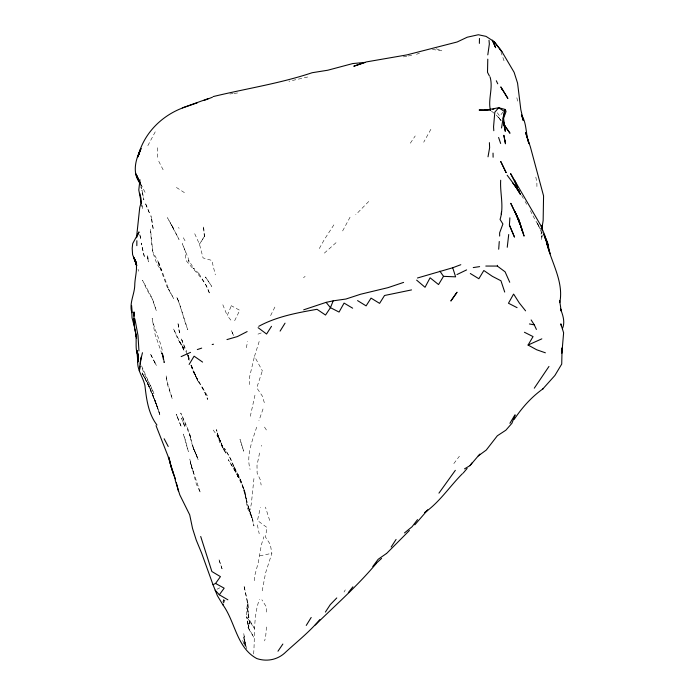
<?xml version="1.0" encoding="UTF-8"?>
<svg xmlns="http://www.w3.org/2000/svg" width="695" height="695" viewBox="0 0 695 695"><rect width="100%" height="100%" fill="white"/><g stroke="black" fill="none" stroke-linecap="round" stroke-linejoin="round"><path stroke-width="0.52" stroke-dasharray="3.48 2.61" d="M541.961 229.88L541.952 237.23L542.065 232.156M157.47 157.305L157.652 147.401M266.42 612.06L266.524 607.152L261.876 599.794M253.632 653.986C255.056 635.76 253.084 616.943 259.4 599.351M266.463 626.977L265.681 636.498L264.639 640.92M541.318 239.549L541.283 232.182M253.944 478.542L251.355 503.719L250.018 510.008M541.014 234.215L541.344 232.113M223.972 599.603L223.208 604.259L224.928 600.245L223.703 602.982M254.961 395.186L250.304 416.305M254.544 580.69L254.544 576.45L258.366 562.133L261.363 544.837L263.909 536.722M262.206 590.837L265.568 572.975L271.867 553.333L270.303 544.437L265.394 536.94L267.115 527.592L257.454 520.494L260.425 507.48M246.317 347.735L247.637 341.488M259.556 453.018L257.002 465.398L257.124 473.043L260.208 479.593L261.155 485.049M254.179 357.586L249.418 377.559L249.644 384.578M259.183 341.471L254.492 356.396L262.371 370.852M263.031 408.947L258.922 420.77M256.655 427.147C252.433 440.682 246.013 455.112 250.078 469.403M262.093 371.59L256.759 387.819L262.363 396.115L264.552 403.43M222.808 602.07L223.79 599.516M230.87 320.134L227.23 315.626L232 304.123M234.649 320.708L239.775 310.291L231.174 305.687M270.598 315.617L275.663 305.522M147.844 145.646L156.062 130.321M342.626 230.957L350.297 216.753M430.883 129.287L423.707 142.214M319.309 248.575L324.33 239.558L334.165 224.416M344.025 592.062L345.293 589.873M410.337 143.196L415.228 135.933M453.835 463.565L459.412 456.207M503.171 111.895L499.748 116.1L496.725 111.982M368.732 201.472L355.727 214.764M336.041 242.685L324.07 253.38M303.507 277.722L305.148 276.367M217.005 589.221L219.828 587.831M416.505 54.34L419.493 53.115M257.958 334.13L262.232 332.584M307.694 77.006L288.964 81.272M259.704 555.852L271.867 553.333M403.3 56.877L407.261 56.139M408.252 55.956L414.194 54.844M229.863 93.99L233.06 93.564M234.119 93.425L238.385 92.852M432.403 49.458L441.907 50.804L435.895 48.641M176.4 187.45L184.931 192.975M491.296 110.974L495.474 114.38M496.308 115.057L501.026 120.556M501.173 120.782L497.976 116.421L500.982 120.921M213.217 430.049L219.142 438.363L223.573 449.17L217.891 436.017L219.142 438.363M190.873 365.127C194.643 377.55 204.078 387.037 207.631 399.521C203.817 387.862 195.147 378.766 191.646 366.934L198.518 382.207M264.508 427.078L267.106 431.1M207.345 395.707L201.802 386.594L202.662 388.045M154.611 362.373L156.375 365.327L150.146 353.364L155.159 363.285M525.09 201.559L526.68 204.287M521.624 195.408L524.595 200.681M183.332 237.733L185.582 241.773M140.685 183.854L145.646 193.445M158.773 161.292L163.421 170.379M530.381 210.663L532.544 214.937M533.013 215.884L540.31 228.95L536.896 222.226L542.743 235.249M178.58 227.413L179.067 228.394M194.722 233.729L199.491 244.232L203.062 257.906L211.819 260.443L215.337 274.873M195.834 376.247L193.922 371.973L198.588 382.432L191.186 365.11M187.033 354.502L181.395 338.934L182.49 341.523M187.468 355.493L189.214 359.428M234.502 468.213L238.594 478.273L229.463 456.667L224.485 448.345L230.94 459.36L245.891 494.484L242.477 485.249L245.882 498.732L247.177 507.602L251.998 517.957L253.944 525.985L253.371 521.884L247.602 504.622L251.998 517.957L248.245 506.751L244.414 491.912L247.099 502.52C244.762 489.532 239.827 477.196 233.511 465.65L235.509 470.923M141.554 365.848L153.934 393.761C150.997 384.596 144.664 376.925 142.067 367.707M181.395 338.934L186.694 351.601M191.064 365.005L193.054 369.775L191.134 365.084M261.268 445.33L261.633 446.199M189.205 360.392L188.432 358.516L189.474 361.4M222.826 304.766L227.23 315.626M193.184 471.34L200.464 492.859L196.346 484.076L189.744 459.03L191.768 468.361L190.5 462.74L193.184 471.34L192.28 468.473M269.695 520.468L265.421 507.107M243.737 488.698L237.212 472.843L241.938 482.947L242.72 486.005M188.024 355.327L189.492 359.35M217.17 432.855L221.271 444.166L224.416 450.873L217.405 433.784L221.271 444.166L226.353 453.991L219.611 442.454L216.553 429.553L218.126 437.702M187.954 355.145L189.657 359.862M248.74 508.332L252.537 518.913M187.502 353.825L189.613 359.715M163.811 359.393L161.77 353.381L163.89 359.628M163.959 359.819L154.933 333.895L152.153 318.406C154.577 332.427 163.342 344.451 163.047 358.924L162.587 353.72L164.637 362.747L162.587 353.72M500.895 51.751L504.214 61.334M138.044 269.312L138.626 271.224M140.807 186.668L141.38 188.614L140.746 184.67M246.829 648.982L243.476 637.072L245.526 645.933L243.745 633.44L245.526 645.933M139.791 234.606L140.946 239.697L139.773 234.684M516.863 97.734L518.027 103.294M257.35 524.89L259.209 533.743M141.398 203.513L142.51 209.056L141.962 205.129M535.828 177.086L536.888 182.594L536.922 187.581M147.835 258.627L148.409 261.876L147.557 254.813L147.835 258.627L147.696 256.551M162.126 353.251L163.907 364.336M249.079 623.111L248.35 628.341L253.918 637.411L248.706 628.245L246.699 616.691L248.132 627.429L248.35 628.341L249.757 623.311L247.429 607.143L248.384 617.638L247.724 602.33L243.919 585.399L248.402 607.717L247.724 602.33L246.299 611.591L247.09 617.516L254.335 628.297L249.331 619.723L249.757 623.311L249.079 623.111L248.132 627.429L249.67 622.077L249.079 623.111M204.339 236.491L199.491 244.232L204.408 236.595L203.548 226.084L204.339 236.491M198.926 273.552L193.366 268.166L194.209 269.043L188.536 260.121L189.17 262.962L188.154 257.984L182.264 243.615L185.487 251.642L185.756 260.104C194.183 271.067 205.868 280.155 209.734 294.098L206.293 285.767L198.926 273.552M206.163 278L205.381 276.966L211.793 286.444L206.163 278M183.68 348.204L177.946 339.377L173.463 328.648L184.462 351.253L178.91 340.368L183.68 348.204M159.233 263.648L152.752 251.712L150.485 229.115C151.588 243.65 151.892 258.714 161.561 270.729L157.687 261.12L167.087 286.809L173.672 298.589L168.503 288.894L169.067 290.215L159.233 263.648M235.101 470.984L228.238 459.621L239.584 478.638L235.101 470.984M152.335 299.067L146.94 289.728L142.545 280.25L152.344 298.65L156.305 310.7L152.335 299.067M148.678 384.769L142.127 372.928C149.529 386.542 155.888 400.789 160.154 415.706L154.455 399L159.754 414.133L155.984 403.022L151.944 393.101L157.218 406.87L147.279 382.65L153.013 395.724L148.678 384.769M183.845 419.606L180.726 413.03L191.055 438.293L188.675 430.917L183.845 419.606M173.585 228.707L167.478 217.7L179.041 239.462L171.152 224.233L173.585 228.707M149.755 387.376L141.624 372.285L149.755 387.376M178.285 300.631L176.452 296.6C181.551 307.207 183.341 318.927 187.824 329.717L178.285 300.631M197.554 457.64L192.697 446.598L189.396 434.071L193.653 448.405L198.24 459.968L192.697 446.598L197.554 457.64M245.326 646.194L242.677 640.66L245.335 646.246M233.563 335.537L231.296 330.281L233.563 335.537M141.502 186.442L140.59 184.479L141.502 186.442M243.667 451.125L240.001 439.231L243.667 451.125M177.329 416.765L176.183 414.255L181.473 427.199L177.329 416.765M149.321 212.722L145.142 202.705L149.321 212.722M184.088 424.619L181.569 418.355L185.052 427.373L184.088 424.619M172.169 398.53L167.452 384.5L166.096 375.465L166.939 380.86L172.169 398.53M222.053 568.831L218.76 558.98L222.053 568.831M185.374 440.091L183.367 434.088L188.371 451.637L185.374 440.091M144.291 256.464L141.198 243.111L144.291 256.464M151.658 218.447L150.885 215.771L153.334 229.758L151.658 218.447M142.605 193.253L141.919 190.048L143.874 199.908L142.605 193.253M179.466 332.896L177.868 322.506L179.466 332.896"/><path stroke-width="1.04" d="M136.828 245.665L136.854 240.713M498.697 249.227L499.262 241.513M133.979 318.319L133.944 323.653L136.602 338.291M133.996 316.19L134.022 311.925L133.944 323.653L133.544 318.484L134.474 324.895M479.376 43.394L479.463 38.477M137.792 361.973L138.453 355.684L137.792 361.973L137.045 352.087L137.975 355.093M487.786 59.153L487.508 72.323L489.402 75.946M542.109 230.123L542.222 225.05L541.813 228.108M499.662 236.074L499.627 232.825L502.911 223.981L500.061 219.429C504.249 206.502 499.853 193.288 500.687 180.248M561.925 351.027L562.09 347.874L561.725 364.076L554.871 375.509L542.613 389.174M507.246 247.281L508.714 234.51M561.873 353.242L563.619 332.801L560.83 323.835L561.517 326.633M501.529 128.002L503.362 116.717L505.317 109.497L498.697 107.734L484.467 110.383L486.404 110.323M139.956 179.736L138.791 190.004L141.398 203.513M509.869 217.813L509.409 225.067L514.413 236.952L509.409 225.067M140.042 366.048L139.4 371.06L140.329 361.539L142.466 352.721M140.294 364.041L141.189 357.022M541.831 228.968L543.143 220.567L543.568 195.894L530.389 146.932L525.568 132.476L528.965 143.683C525.516 134.248 527.079 123.641 521.45 114.91L523.205 120.548M487.803 54.879L489.349 44.037L489.011 40.31M488.02 156.809L489.628 147.714L489.402 142.64M503.163 118.888L504.448 111.461L498.697 107.734L494.814 112.182L493.554 126.838L493.798 130.712M509.739 282.274L505.083 271.806L497.325 266.072L497.516 265.316M559.77 302.603C564.062 281.614 551.013 261.867 546.435 241.964L550.032 253.823L547.339 241.773L544.367 236.013L548.06 244.927L543.733 233.954L548.477 248.054L545.115 236.1L540.675 225.293L510.617 173.602L516.515 185.313M140.138 183.489C131.85 172.734 135.56 159.589 140.92 148.6L138.131 156.227C143.935 132.693 162.934 114.328 185.721 106.848L197.276 102.817M503.658 118.08L506.047 111.53L505.317 109.497L504.544 110.21M139.356 152.761L137.792 156.983L140.92 148.6M562.394 328.692C565.365 322.324 562.898 315.035 560.465 308.841L561.195 311.012L559.657 300.605M515.186 415.011L511.894 423.316L505.856 430.196L497.325 435.791L486.248 450.073L478.221 455.929M403.613 282.396L388.036 287.643L360.627 294.228L345.928 299.032L333.209 300.831L330.438 307.668L325.538 315.052L317.016 309.31C297.104 312.802 276.671 316.546 258.757 326.32M501.277 214.077L501.425 212.027M513.492 294.228L508.471 303.237L517.08 307.659M319.822 619.566C309.822 631.529 297.547 641.285 286.071 651.762C278.295 659.677 267.158 662.074 256.776 658.547C236.63 647.67 235.327 621.982 222.887 604.806L223.208 604.259M545.384 352.808L536.67 349.767L528.078 345.041L533.056 336.589L524.438 332.271M509.904 423.307L514.873 414.993M189.118 364.467L194.087 356.179L202.593 362.086M460.802 264.708L452.714 267.757L455.625 276.845L443.506 276.341L438.536 284.559L430.092 277.809L425.036 287.287L416.626 280.128M306.252 625.43L311.195 617.464M280.094 331.115L285.037 323.166M271.51 326.294L266.576 334.034L258.106 327.684M548.963 366.447L534.29 388.192M391.155 547.026L396.072 539.45M325.39 612.069L330.307 604.598L336.771 597.943M438.936 493.146L455.338 470.333M277.974 651.215L282.865 644.039M222.887 604.806L217.361 595.65L213.009 584.712L215.572 583.444L220.437 576.633L211.871 571.516L200.707 536.471M464.521 468.856L469.959 465.65L471.888 463M227.891 599.811L219.325 594.79L224.164 588.178L215.572 583.444M514.1 419.493C522.223 407.452 531.414 397.054 543.186 388.687M417.513 519.625L412.031 526.793L404.499 532.909M348.343 592.6L352.895 586.806M386.307 553.611L378.149 559.301L372.781 566.529L381.598 558.38M414.802 524.847L427.712 509.93L424.793 512.545C439.735 501.99 449.63 486.5 462.384 473.721M479.811 454.096L469.959 465.65M463.105 473.165L467.127 468.473M315.217 625.04C335.867 604.763 357.708 585.72 376.308 563.393M386.463 553.602L409.416 530.485M247.142 331.584L237.412 336.562L226.961 339.586M456.936 274.568L466.614 269.895M492.781 109.428L494.31 108.689M181.143 356.622L190.552 352.365M528.078 345.041L541.831 338.847M203.991 100.48L212.435 97.222M182.359 107.864L208.396 98.56M333.209 300.831L326.103 302.36L303.68 309.822M197.319 349.568L201.689 348.117M417.443 278.009L452.714 267.757M213.157 96.588C246.169 88.569 279.877 83.522 312.107 72.732L327.788 70.221L352.739 63.566L365.049 62.402L353.79 66.225L366.361 61.916L406.784 54.922L457.145 41.987L467.249 37.209L478.334 34.75L486.014 36.366L494.11 41.604L495.631 43.542L501.886 51.578L514.118 72.323L517.567 83.131L520.824 109.628L523.344 120.461M212.175 344.512L213.513 344.225M411.544 289.911L384.535 295.497L379.592 303.368L371.043 298.112L366.109 305.878L357.56 300.596M473.252 267.584L479.628 266.619M485.796 266.055L497.325 266.072M490.236 110.14L479.107 110.019L485.301 110.166M529.408 323.957L534.307 324.869L536.418 329.456M352.643 308.18L344.077 303.089L339.056 312.064L330.438 307.668L326.103 302.36M470.307 273.509L478.864 278.738L483.833 270.511L492.347 276.332L500.956 280.78L504.709 292.065M215.12 590.142L219.325 594.79M512.719 183.037L519.469 191.585L507.159 175.218M494.11 41.604L501.886 51.578M504.301 125.091L509.991 133.249L504.084 124.683M439.892 271.128L443.506 276.341M503.997 125.43L505.204 127.228L503.536 121.773M531.136 319.943L534.307 324.869M513.727 294.237L519.252 302.916L525.585 310.839M499.731 49.024L500.235 49.84M496.299 80.75L497.759 83.8M156.948 425.019C148.339 413.673 146.48 399.338 144.942 385.638C143.153 377.003 136.602 369.584 137.836 360.331M164.15 438.745L168.216 446.485M140.216 182.924L135.595 173.628L139.843 182.229M518.922 220.306L510.773 203.305L519.417 221.41L524.082 236.118L518.322 218.821L522.657 231.809L518.922 220.306L519.417 221.41L514.656 211.089M140.19 183.471L136.715 175.531L139.669 182.768M517.228 186.356L514.813 180.804L517.636 187.537M134.526 327.05L132.033 317.78L131.537 305.409L131.85 312.724C129.001 303.194 134.509 294.515 134.752 285.341C134.821 276.68 138.418 267.87 135.056 259.391L136.689 265.525L135.134 259.756L136.594 264.534M136.524 264.708L132.589 254.648L132.198 248.315L132.684 243.597L139.035 231.913L136.507 237.725L139.73 207.536L140.937 203.201L140.989 198.266L139.764 193.34M156.036 425.661L167.816 455.677L175.47 479.637L171.474 468.135L173.316 473.564M136.559 264.778L133.683 257.237L136.507 265.229M490.461 110.296C487.742 99.481 493.389 88.022 490.062 76.928M134.734 329.03L136.628 337.066M175.183 480.045L179.788 494.84L189.709 514.856L192.55 528.469L196.225 540.05L201.646 553.177L213.009 584.712M135.907 335.112L136.576 336.962M498.593 137.462L500.652 143.483M138.105 355.814C134.804 349.02 136.898 341.61 135.777 334.53M135.855 262.415L136.689 265.525M136.976 350.454L138.044 354.493M136.958 350.541L137.992 354.693M176.313 482.573L178.424 491.165M170.075 462.714L171.178 467.422L168.92 457.197M169.067 457.996L169.858 461.775M503.606 123.05L505.3 131.329L503.362 116.717M134.9 318.97L138.018 335.607L138.948 350.975M493.033 153.109L493.111 157.235M455.72 294.037L450.847 301.031L457.058 292.204L455.72 294.037M507.819 98.325L500.895 87.057L507.819 98.325M502.155 89.386L502.598 90.133L502.155 89.386M519.686 193.097L515.073 185.747L520.425 194.383L519.686 193.097M506.099 172.586L500.774 161.561L506.099 172.586M495.222 46.626L492.312 40.154L495.674 47.712L495.222 46.626M517.071 216.484L514.978 211.558L520.138 224.555L517.071 216.484M504.857 140.503L503.866 135.299L505.474 143.804L504.857 140.503"/></g></svg>
